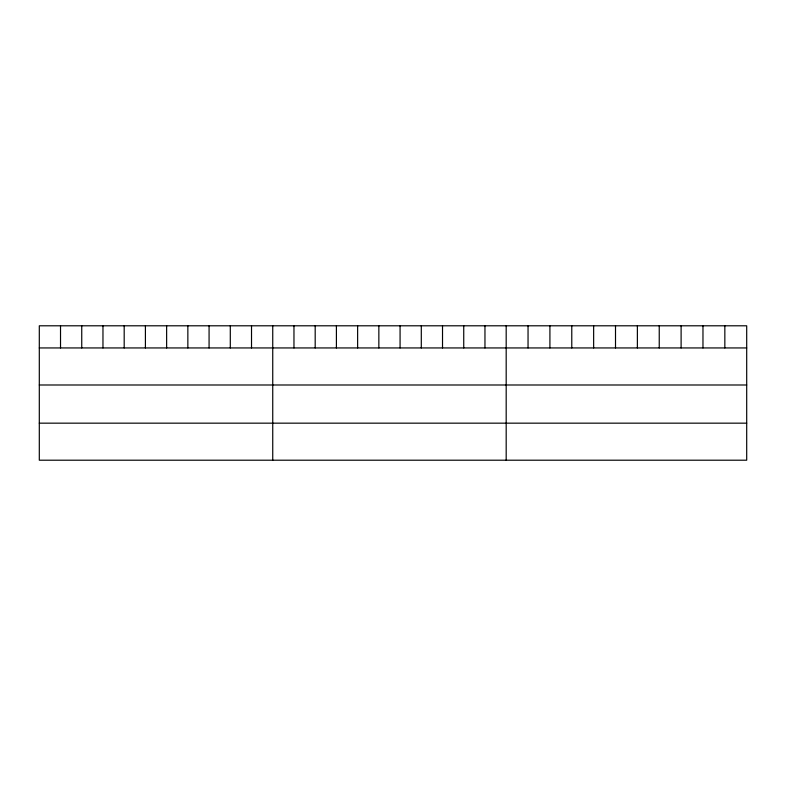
<?xml version="1.0" encoding="UTF-8"?>
<svg xmlns="http://www.w3.org/2000/svg" width="786" height="786" viewBox="0 0 786 786"><rect width="100%" height="100%" fill="white"/><g stroke="black" fill="none" stroke-linecap="round" stroke-linejoin="round"><path stroke-width="1.18" d="M746.7 347.943L746.7 460.203L39.3 460.203L39.3 325.797L746.7 325.797L746.7 347.943L39.3 347.943M39.3 384.993L746.7 384.993M39.3 423.163L746.7 423.163M724.839 325.797L724.839 347.943M702.969 325.797L702.969 347.943M681.108 325.797L681.108 347.943M659.238 325.797L659.238 347.943M637.377 325.797L637.377 347.943M615.507 325.797L615.507 347.943M593.646 325.797L593.646 347.943M571.776 325.797L571.776 347.943M549.915 325.797L549.915 347.943M528.045 325.797L528.045 347.943M506.184 325.797L506.184 460.203M484.962 325.797L484.962 347.943M463.74 325.797L463.74 347.943M442.518 325.797L442.518 347.943M421.296 325.797L421.296 347.943M400.074 325.797L400.074 347.943M378.852 325.797L378.852 347.943M357.63 325.797L357.63 347.943M336.408 325.797L336.408 347.943M315.186 325.797L315.186 347.943M293.964 325.797L293.964 347.943M272.742 325.797L272.742 460.203M251.52 325.797L251.52 347.943M230.298 325.797L230.298 347.943M209.076 325.797L209.076 347.943M187.854 325.797L187.854 347.943M166.632 325.797L166.632 347.943M145.41 325.797L145.41 347.943M124.188 325.797L124.188 347.943M102.966 325.797L102.966 347.943M81.744 325.797L81.744 347.943M60.522 325.797L60.522 347.943"/></g></svg>
